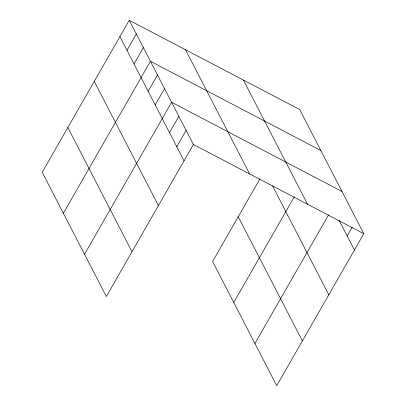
<?xml version="1.0" encoding="UTF-8"?>
<svg xmlns="http://www.w3.org/2000/svg" width="406" height="406" viewBox="0 0 406 406"><rect width="100%" height="100%" fill="white"/><g stroke="black" fill="none" stroke-linecap="round" stroke-linejoin="round"><path stroke-width="0.61" d="M129.26 20.3L42.209 172.301L106.352 296.502L193.398 144.5L129.26 20.3L299.648 109.498L363.791 233.699L276.74 385.7L212.602 261.5L259.942 178.833M126.971 50.283L136.32 33.962M134.026 63.945L143.374 47.624M63.377 213.287L150.428 61.286L320.816 150.489M148.134 91.269L157.482 74.948M155.194 104.931L164.537 88.609M84.544 254.273L171.596 102.271L341.984 191.475M169.515 132.671L178.863 116.349M176.783 146.744L186.131 130.422M233.765 302.485L294.269 196.839M254.932 343.471L328.571 214.891M347.171 235.947L352.159 227.243M193.398 144.5L363.791 233.699M339.03 220.179L354.443 250.02M243.422 80.063L307.56 204.264M272.563 185.897L328.799 294.797M185.491 49.735L249.629 173.935M238.241 216.728L302.379 340.928M119.917 36.621L184.055 160.822M94.273 81.393L158.411 205.593M67.853 127.525L131.991 251.725"/></g></svg>
